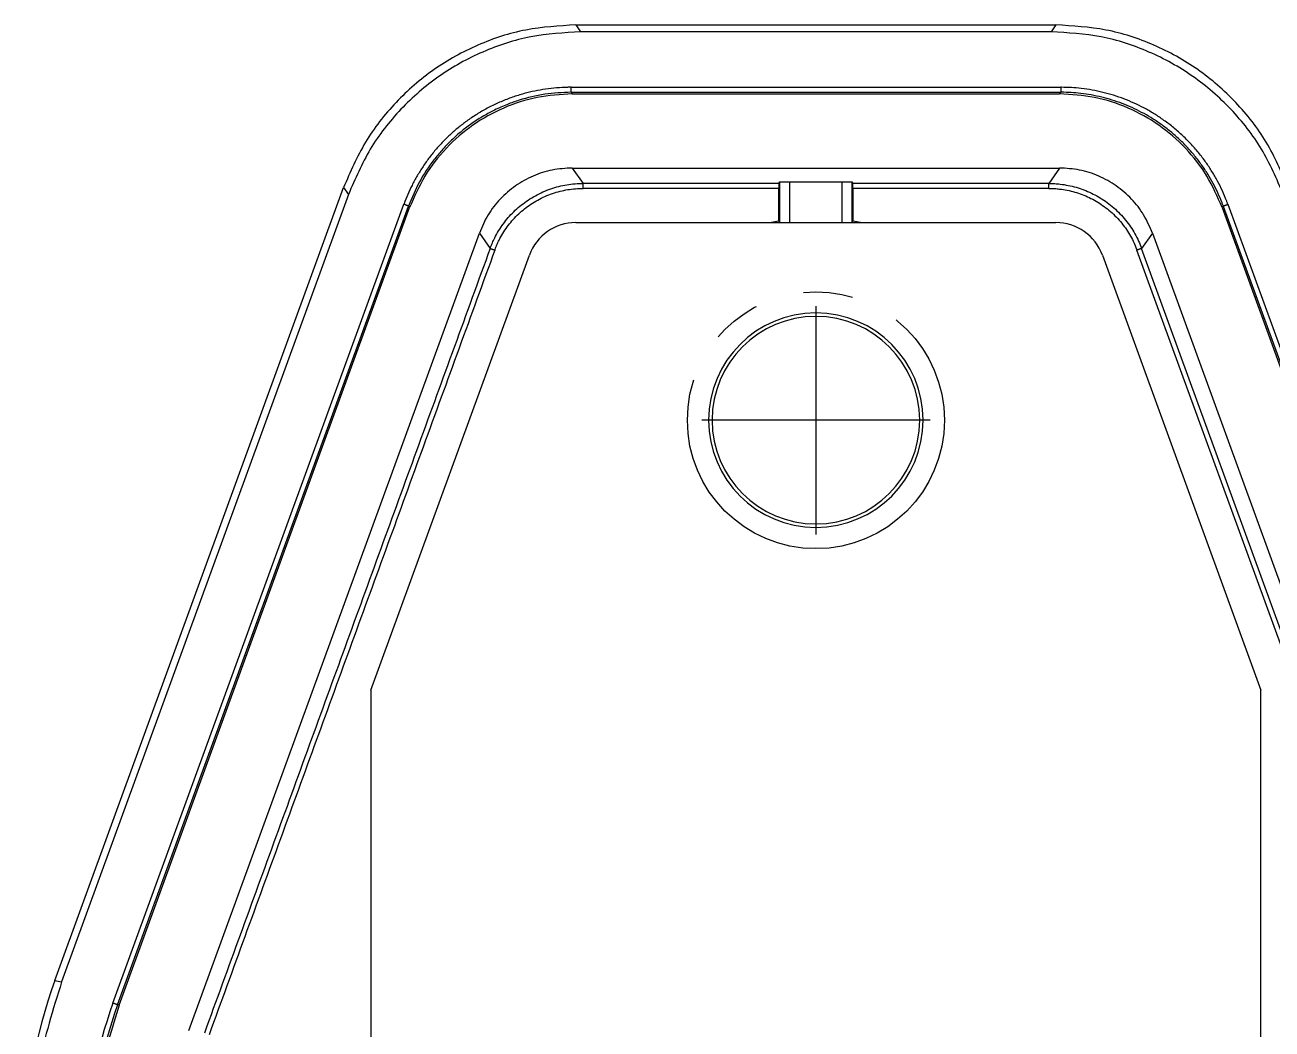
# Model space of a CAD drawing. Header units: inches. Extents: x 125 to 991, y -92 to 487.
# Drawn here: x 687.6 to 712.83, y 117.75 to 138.07 of the extents above; entities that cross this region are included whole.
import ezdxf

# ---------------------------------------------------------------- set-up
doc = ezdxf.new("R2010")
doc.units = ezdxf.units.IN
doc.linetypes.add('CENTER_DASH_DASH', pattern=[14, 9, -1, 1, -1, 1, -1])
doc.linetypes.add('DOT_CENTER', pattern=[14, 12, -1, 0, -1])
doc.layers.add('1', color=7, linetype='Continuous')

msp = doc.modelspace()

# ---------------------------------------------------------------- linework, layer by layer
at = {"color": 124, "linetype": 'Continuous'}
for p, q in [((698.7443004547279, 138.0683908005268), (698.8420777990689, 137.9287502811011)), ((708.456541683446, 138.0683908005268), (708.3587643391049, 137.9287502811011)), ((698.6482039477999, 136.8058440621326), (708.5526381903749, 136.8058440621326)), ((698.648203947799, 136.7058592926176), (708.5526381903721, 136.705859292613)), ((698.648203947799, 136.7058592926176), (698.6714473977047, 136.6726642059645)), ((708.5526381903721, 136.705859292613), (708.5293947404691, 136.6726642059645)), ((698.6716073652044, 135.1726642059645), (698.8904055037931, 134.8601880804609)), ((708.5292347729694, 135.1726642059645), (708.3104366344144, 134.8601880805085)), ((694.046552949487, 134.778992584751), (694.144330293828, 134.6393520653254)), ((702.8512785253818, 134.8601880804606), (698.8904055037931, 134.8601880804609)), ((702.8504210690874, 134.7602033109449), (698.8904055058886, 134.7602033128101)), ((702.8661446621747, 134.889922618576), (702.8661446621747, 134.0701330045671)), ((703.0661370467881, 134.8933831671129), (703.0661370467881, 134.0683908005268)), ((704.1347050913866, 134.0683908005268), (704.1347050913866, 134.893383167113)), ((704.3346974759991, 134.0701330045671), (704.3346974759991, 134.889922618576)), ((689.3815322768116, 118.2705139161579), (695.2658257688302, 134.4374773517139)), ((689.4754872269161, 118.2363171109578), (695.3597806941336, 134.40328054157)), ((695.3597806941336, 134.40328054157), (695.3830241440357, 134.3700854549213)), ((711.8410614440438, 134.4032805415745), (711.8178179941381, 134.3700854549213)), ((711.8410614440438, 134.4032805415745), (717.5688475009285, 118.666317686815)), ((711.9350163958936, 134.4374773532031), (717.662802451033, 118.7005144920151)), ((696.7925083631083, 133.8569049196541), (697.0113065016633, 133.5444287941981)), ((710.4083337750665, 133.8569049196541), (710.1895356364778, 133.5444287941506)), ((715.8233666586295, 117.7732690220609), (710.0955806863733, 133.5102319889501)), ((715.9173216933498, 117.8074659393726), (710.1895356364778, 133.5444287941506)), ((688.2034030101688, 118.7250700679869), (688.3430435295943, 118.700447676812)), ((689.5086823135682, 118.230463921554), (689.4754872269161, 118.2363171109578))]:
    msp.add_line(p, q, dxfattribs=at)
at = {"color": 7, "linetype": 'Continuous'}
for p, q in [((698.7443004547279, 138.0683908005268), (708.456541683446, 138.0683908005268)), ((708.3587643391049, 137.9287502811011), (698.8420777990689, 137.9287502811011)), ((698.6714473977047, 136.6726642059645), (708.5293947404691, 136.6726642059645)), ((698.6716073652044, 135.1726642059645), (708.5292347729694, 135.1726642059645)), ((688.2034030101688, 118.7250700679869), (694.046552949487, 134.778992584751)), ((702.8504210690874, 134.0992095759123), (702.8504210690874, 134.7602033109449)), ((702.8512785253818, 134.8601880804606), (702.8661446621747, 134.889922618576)), ((703.0661370467881, 134.8933831671129), (704.1347050913866, 134.893383167113)), ((704.3346974759991, 134.889922618576), (704.349563612792, 134.8601880804606)), ((704.3504210690874, 134.7602033109449), (704.3504210690874, 134.0992095759123)), ((694.144330293828, 134.6393520653254), (688.3430435295943, 118.700447676812)), ((689.5086823135682, 118.230463921554), (695.3830241440357, 134.3700854549213)), ((711.8178179941381, 134.3700854549213), (717.5456040510228, 118.6331226001627)), ((698.7448336797261, 134.0683908005268), (708.4560084584484, 134.0683908005268)), ((690.9182350224066, 117.7174715603723), (696.7925083631083, 133.8569049196541)), ((710.4083337750665, 133.8569049196541), (716.1361198319512, 118.1199420648956)), ((694.6004210690874, 124.605515136057), (697.8051410589401, 133.4104109438525)), ((709.3957010792344, 133.4104109438525), (712.6004210690874, 124.605515136057)), ((694.6004210690874, 124.605515136057), (694.6004210690874, 87.53126646499692)), ((712.6004210690874, 87.53126646499686), (712.6004210690874, 124.605515136057))]:
    msp.add_line(p, q, dxfattribs=at)
at = {"color": 30, "linetype": 'CENTER_DASH_DASH'}
msp.add_circle((703.6004210690872, 130.0683908005268), 2.6, dxfattribs=at)
at = {"color": 7, "linetype": 'Continuous'}
for centre, radius, start, end in [((698.7448336797261, 133.0683908005268), 1, 90, 159.9999999999956), ((703.6004210690874, 130.0683908005268), 4.100000000000016, 100.5402859651996, 102.680383491821), ((702.8662255643114, 134.0701788894961), 9.300850728891331e-05, 209.5604268136334, 231.3759978179298), ((704.3346165738633, 134.0701788894959), 9.300850646097673e-05, 308.6240017638257, 330.4395730578283), ((703.6004210690874, 130.0683908005268), 4.100000000000016, 77.31961650817895, 79.45971403480034), ((708.4560084584484, 133.0683908005268), 1.000000000000053, 20.00000000000376, 90), ((703.6004210690874, 130.0683908005268), 2.169820259712935, 0, 180), ((703.6004210690874, 130.0683908005268), 2.099999999999994, 0, 180), ((703.6004210690874, 130.0683908005268), 2.169820259712935, 180, 0), ((703.6004210690874, 130.0683908005268), 2.099999999999994, 180, 0), ((697.5988980206514, 115.3053895479744), 9.998476951564095, 160.0000000000043, 180.0000000017164)]:
    msp.add_arc(centre, radius, start, end, dxfattribs=at)
at = {"color": 124, "linetype": 'Continuous'}
for centre, radius, start, end in [((703.6004210690874, 130.0683908005268), 4.06851995655178, 100.3972483397683, 100.5302661770496), ((703.6004210690874, 130.0683908005268), 4.06851995655178, 79.46973382295043, 79.60275166023175), ((697.461664346398, 115.3295875474068), 8.598696538916517, 160.0000074731727, 179.9999925268279), ((697.4616275340652, 115.3295940384145), 8.498674957069865, 159.9999638005038, 180.0000361995023)]:
    msp.add_arc(centre, radius, start, end, dxfattribs=at)
at = {"color": 7, "linetype": 'Continuous'}
for points in [[(698.7443004547279, 138.0683908005268), (697.7333332626552, 137.9651138292261), (696.7641673804958, 137.6595498493671), (695.8768339508772, 137.1643188966193), (695.1079831722193, 136.4998771820678), (694.4893727012452, 135.6936681904722), (694.046552949487, 134.778992584751)], [(713.1542891886877, 134.778992584751), (712.7114694369286, 135.6936681904722), (712.0928589659545, 136.4998771820678), (711.3240081872975, 137.1643188966193), (710.436674757678, 137.6595498493671), (709.4675088755196, 137.9651138292261), (708.456541683446, 138.0683908005268)], [(698.8420777990689, 137.9287502811011), (697.8311106069962, 137.8254733098004), (696.8619447248377, 137.5199093299414), (695.9746112952182, 137.0246783771936), (695.2057605165603, 136.3602366626421), (694.5871500455871, 135.5540276710465), (694.144330293828, 134.6393520653254)], [(713.0565118443467, 134.6393520653253), (712.6136920925876, 135.5540276710465), (711.9950816216135, 136.3602366626421), (711.2262308429556, 137.0246783771936), (710.338897413337, 137.5199093299414), (709.3697315311776, 137.8254733098004), (708.3587643391049, 137.9287502811011)], [(698.6714473977047, 136.6726642059645), (697.9637703632536, 136.6003703260538), (697.2853542457426, 136.3864755401526), (696.6642208450096, 136.0398138732292), (696.1260252999493, 135.5747046730432), (695.6929979702675, 135.0103583789262), (695.3830241440357, 134.3700854549213)], [(711.8178179941381, 134.3700854549213), (711.5078441679073, 135.0103583789262), (711.0748168382254, 135.5747046730432), (710.5366212931651, 136.0398138732292), (709.9154878924312, 136.3864755401526), (709.2370717749202, 136.6003703260538), (708.5293947404691, 136.6726642059645)], [(698.6716073652044, 135.1726642059645), (698.267220488375, 135.1313534174441), (697.8795541355114, 135.0091278255006), (697.524620763664, 134.8110354444015), (697.2170804522013, 134.5452587585809), (696.9696362638117, 134.2227751619426), (696.7925083631083, 133.8569049196541)], [(710.4083337750665, 133.8569049196541), (710.231205874363, 134.2227751619425), (709.9837616859734, 134.5452587585808), (709.6762213745099, 134.8110354444015), (709.3212880026624, 135.0091278255006), (708.9336216497989, 135.1313534174441), (708.5292347729694, 135.1726642059645)], [(702.8512785253818, 134.8601880804606), (702.8512270537997, 134.8599102997485), (702.851174614176, 134.8592665329166), (702.8511214942575, 134.8582357697865), (702.8510680839738, 134.8568011341513), (702.8510146289757, 134.8549494299995), (702.8509615015394, 134.8526721113249), (702.850909309291, 134.8499693228364), (702.8508581233048, 134.8468325471613), (702.8508083370637, 134.8432792175385), (702.8507603440487, 134.8393267672071), (702.8507145377437, 134.8349926294063), (702.8506713116287, 134.8302942373749), (702.8506311780468, 134.8252749499258), (702.8505942181939, 134.8199637179736), (702.8505605821231, 134.8144033884655), (702.8505304198891, 134.8086368083487), (702.8505038815422, 134.8027068245705), (702.8504811171372, 134.7966562840783), (702.8504541506629, 134.7874542090222), (702.8504354629197, 134.7782301120083), (702.8504245902725, 134.769105857746), (702.8504210690874, 134.7602033109449)], [(702.8661446621747, 134.889922618576), (702.8672695911011, 134.8902631462791), (702.8702836500436, 134.8905993413629), (702.8751585559432, 134.8909288173026), (702.8818660257432, 134.891249187573), (702.8903326235343, 134.8915566030363), (702.9004516354673, 134.8918474596247), (702.9121448615772, 134.8921197384179), (702.9253341018969, 134.8923714204958), (702.9398675058303, 134.8925994344633), (702.9555677948449, 134.892801156662), (702.9723186270687, 134.8929752397765), (702.9900036606325, 134.8931203364916), (703.0146719042052, 134.8932656063031), (703.0401579192705, 134.8933535901105), (703.0661370467881, 134.8933831671129)], [(704.1347050913866, 134.893383167113), (704.1606842189042, 134.8933535901105), (704.1861702339695, 134.8932656063031), (704.2108384775422, 134.8931203364916), (704.228523511106, 134.8929752397765), (704.2452743433298, 134.892801156662), (704.2609746323444, 134.8925994344634), (704.2755080362779, 134.8923714204958), (704.2886972765975, 134.8921197384179), (704.3003905027065, 134.8918474596247), (704.3105095146404, 134.8915566030363), (704.3189761124306, 134.891249187573), (704.3256835822315, 134.8909288173026), (704.3305584881311, 134.8905993413629), (704.3335725470727, 134.890263146279), (704.3346974759991, 134.889922618576)], [(704.3504210690874, 134.7602033109449), (704.3504207118315, 134.7630783097359), (704.3504194173049, 134.7663645258759), (704.3504168513684, 134.7700286096342), (704.3504126798828, 134.7740372112804), (704.3504065687105, 134.7783569810834), (704.3503981837114, 134.7829545693128), (704.3503871907462, 134.7877966262377), (704.3503732556776, 134.7928498021275), (704.3503560443662, 134.7980807472514), (704.3503447433152, 134.8011031899366), (704.3503306115065, 134.8045401888827), (704.3503133684173, 134.808328264587), (704.3502927335269, 134.8124039375463), (704.3502684263105, 134.8167037282577), (704.3502401662483, 134.8211641572184), (704.3502076728175, 134.8257217449253), (704.3501706654954, 134.8303130118754), (704.3501212438043, 134.8356416393628), (704.3500684711491, 134.8405045167008), (704.3500125992689, 134.8448815243427), (704.3499538799044, 134.8487525427423), (704.349892564793, 134.8520974523531), (704.3498457883718, 134.8542171513018), (704.3498007291885, 134.8559313637663), (704.3497577469482, 134.8572830760683), (704.3497172013551, 134.8583152745289), (704.3496794521163, 134.8590709454695), (704.3496448589342, 134.8595930752117), (704.3496137815166, 134.8599246500767), (704.3495865795678, 134.8601086563858), (704.349563612792, 134.8601880804606)], [(702.8504210690874, 134.0992095759123), (702.8543519676989, 134.0919428464142), (702.8582828660849, 134.0846745138437), (702.8622137642444, 134.0774045694942), (702.8661446621747, 134.0701330045671)], [(704.3346974759991, 134.0701330045671), (704.3386283739303, 134.0774045694942), (704.3425592720889, 134.0846745138435), (704.3464901704749, 134.0919428464142), (704.3504210690874, 134.0992095759123)], [(688.3430435295943, 118.700447676812), (687.8919607932023, 117.0169844812173), (687.7400615885128, 115.2807671567997)], [(689.5086823135682, 118.230463921554), (689.1252619876352, 116.7995202052984), (688.9961476636493, 115.3237354795435)]]:
    msp.add_spline(points, degree=3, dxfattribs=at)
at = {"color": 124, "linetype": 'Continuous'}
for points in [[(698.6482039477999, 136.8058440621326), (698.6410957790279, 136.8058370476066), (698.6339876417662, 136.8058159955151), (698.6059123968791, 136.8055956400768), (698.5778333508063, 136.8051562108199), (698.3552412984666, 136.7939035773705), (698.1339828923713, 136.7689280808882), (697.9146919062998, 136.7303207119158), (697.6980021140309, 136.6781724609965), (697.4614970116083, 136.6046124772056), (697.2310128477122, 136.5151338639166), (697.0073438179554, 136.4101092429395), (696.791284117948, 136.2899112360839), (696.5836279433017, 136.15491246516), (696.4052002940782, 136.0215611463785), (696.235521272881, 135.8775701577957), (696.0750652752033, 135.7233681883822), (695.9243066965412, 135.5593839271085), (695.7839803467107, 135.3863878276271), (695.6547417219101, 135.2052197282632), (695.5369454837557, 135.0164115111667), (695.4309462938602, 134.8204950584878), (695.3456164925267, 134.6378164866403), (695.2707141773592, 134.4508260664355), (695.2682633842489, 134.4441541221604), (695.2658257688302, 134.4374773517139)], [(698.648203947799, 136.7058592926176), (698.6482039477689, 136.7062338305625), (698.6482039476825, 136.7071468536861), (698.6482039475425, 136.7086242047876), (698.6482039473497, 136.7106917266665), (698.6482039471086, 136.7133752621222), (698.6482039468258, 136.7166712249549), (698.6482039465066, 136.7205871347265), (698.64820394616, 136.7250928505738), (698.6482039457944, 136.7301582316336), (698.6482039454188, 136.7357531370425), (698.6482039449522, 136.7433942209157), (698.6482039445029, 136.7516439853352), (698.64820394409, 136.7603578142226), (698.648203943729, 136.7693910914994), (698.6482039435316, 136.7816714358694), (698.6482039445311, 136.793918716276), (698.6482039477999, 136.8058440621326)], [(708.5526381903749, 136.8058440621326), (708.5526381982129, 136.7939187021984), (708.5526382006094, 136.7816714179552), (708.5526382001347, 136.7693910750013), (708.5526381992688, 136.7603577995638), (708.5526381982775, 136.7516439726024), (708.5526381972015, 136.7433942101407), (708.552638196081, 136.7357531282016), (708.5526381951797, 136.7301582242845), (708.552638194303, 136.7250928446344), (708.5526381934717, 136.720587130091), (708.5526381927059, 136.7166712214943), (708.5526381920265, 136.7133752596841), (708.552638191449, 136.7106917250859), (708.5526381909879, 136.7086242038832), (708.5526381906504, 136.7071468532725), (708.5526381904431, 136.7062338304503), (708.5526381903721, 136.705859292613)], [(711.9350163958936, 134.4374773532031), (711.9325786660568, 134.4441544424895), (711.930127757116, 134.4508267053321), (711.9203183913562, 134.4771334400466), (711.9103018634589, 134.5033688190464), (711.8235968811643, 134.7086883007551), (711.7244527596206, 134.9080610693468), (711.6131717653709, 135.1009226928757), (711.4900561649549, 135.2867087393956), (711.3400428820171, 135.4837918426025), (711.1771302626787, 135.6697726223724), (711.0019400878011, 135.8440322231154), (710.8150941382448, 136.0059517892412), (710.6172141948721, 136.15491246516), (710.4308790944162, 136.2769707733566), (710.2375381817667, 136.3871690789567), (710.0377565456031, 136.4852082162776), (709.8320992746014, 136.5707890196368), (709.6215416781345, 136.64348450434), (709.407097138984, 136.70296594707), (709.1893867642978, 136.7490819893339), (708.9690316612252, 136.7816812726394), (708.768185444804, 136.7993853059021), (708.5668538266157, 136.8058159684125), (708.5597460269239, 136.8058370250377), (708.5526381903749, 136.8058440621326)], [(698.648203947799, 136.7058592926176), (698.1156284732263, 136.6651042116317), (697.59543438059, 136.5437695847477), (697.3608219921946, 136.4604812156834), (697.1006855565377, 136.3451287849922), (696.881085531639, 136.2269539923049), (696.64153836419, 136.0734119421771), (696.4424719197725, 135.9232376144702), (696.2286785059407, 135.7347075063199), (696.030952976542, 135.5294172759216), (695.8720277168397, 135.3369452812622), (695.5801882251528, 134.8897236049057), (695.3597806941336, 134.40328054157)], [(711.8410614440438, 134.4032805415745), (711.8386914604218, 134.4097721986111), (711.8363086632373, 134.4162591634562), (711.8267718940845, 134.4418353223946), (711.8170337158901, 134.4673421061854), (711.7327380605659, 134.6669594999582), (711.636348718723, 134.8607952254784), (711.5281595479976, 135.048300545222), (711.4084644060224, 135.2289267216651), (711.2626187038215, 135.4205360826992), (711.104231886475, 135.6013513213591), (710.9339084364995, 135.7707707924989), (710.7522528364118, 135.9281928509735), (710.5598695687297, 136.0730158516371), (710.3787103603484, 136.1916836064357), (710.1907399007844, 136.2988206253367), (709.9965075338353, 136.3941360812681), (709.7965626032994, 136.4773391471579), (709.5918533630377, 136.5480146911554), (709.3833650938179, 136.6058431019937), (709.1717016184723, 136.6506772370675), (708.957466759831, 136.6823699537711), (708.7621988586691, 136.6995811707382), (708.5664589900391, 136.7058320657835), (708.5595486033455, 136.705852501072), (708.5526381903721, 136.705859292613)], [(697.0113065016633, 133.5444287941981), (697.0137775492715, 133.5511804353104), (697.0162728451298, 133.557923147922), (697.0568905656494, 133.6586171020281), (697.1030417245904, 133.7572141500861), (697.1830268021297, 133.9014732317393), (697.2745463201902, 134.0385368788151), (697.377133167601, 134.1677046375266), (697.4900168993929, 134.2879779466381), (697.6123219334424, 134.3984488029161), (697.7434235419435, 134.4985526927325), (697.8883757215574, 134.591025214126), (698.0404501404694, 134.6705693077512), (698.1987850699718, 134.736780636907), (698.3625187813561, 134.7892548648924), (698.5233672677116, 134.8262150991195), (698.6865762058808, 134.8497719460829), (698.8513110158976, 134.8598055298373), (698.8636694617501, 134.8600090828288), (698.8760266750453, 134.8601362397963), (698.8832160427912, 134.8601750823746), (698.8904055037931, 134.8601880804609)], [(697.1052611174321, 133.5102318906443), (697.1076086791547, 133.5166459650978), (697.1099792862171, 133.5230515614087), (697.1485654201608, 133.6187119457372), (697.1924084088362, 133.7123802260426), (697.2683933788842, 133.849427719025), (697.3553361466086, 133.9796391777155), (697.452793065758, 134.1023493509435), (697.5600321926697, 134.2166095997668), (697.6762216927702, 134.3215572463563), (697.8007681680858, 134.4166560792096), (697.9384728771049, 134.5045048801521), (698.082943829115, 134.5800713716451), (698.2333624315663, 134.6429714663971), (698.3889100919089, 134.6928210771168), (698.5417169312097, 134.7279322096662), (698.6967663261214, 134.7503098993632), (698.8532654668873, 134.7598402783156), (698.8650060778712, 134.7600335315267), (698.876745517947, 134.7601542075411), (698.8835754678278, 134.7601910363481), (698.8904055058886, 134.7602033128101)], [(698.8904055058886, 134.7602033128101), (698.8904055058522, 134.7721286606723), (698.8904055057494, 134.7843759414997), (698.8904055055848, 134.7966562854668), (698.8904055054256, 134.8056895623101), (698.8904055052437, 134.8144033907436), (698.8904055050464, 134.8226531547016), (698.8904055048408, 134.8302942381189), (698.8904055046753, 134.8358891431762), (698.8904055045143, 134.8409545239037), (698.8904055043615, 134.8454602394436), (698.8904055042206, 134.8493761489383), (698.8904055040969, 134.85267211153), (698.8904055039905, 134.8553556467835), (698.8904055039059, 134.857423168503), (698.890405503844, 134.8589005194888), (698.8904055038058, 134.8598135425413), (698.8904055037931, 134.8601880804609)], [(708.3104366344144, 134.8601880805085), (707.3202183604747, 134.8601880804845), (706.330000086534, 134.8601880804606), (705.3397818496635, 134.8601880804606), (704.349563612792, 134.8601880804606)], [(708.3104364861376, 134.7602035121382), (707.3204326504094, 134.7602034115416), (706.3304288146812, 134.7602033109449), (705.3404249418847, 134.7602033109449), (704.3504210690874, 134.7602033109449)], [(708.3104364861376, 134.7602035121382), (708.3104364886697, 134.7721288464067), (708.3104364959775, 134.7843761100889), (708.3104365076308, 134.7966564339412), (708.3104365188767, 134.8056896942405), (708.3104365317497, 134.8144035053459), (708.310436545725, 134.8226532516891), (708.310436560276, 134.8302943177013), (708.3104365719776, 134.8358892093322), (708.3104365833626, 134.8409545773731), (708.310436594162, 134.845460281177), (708.3104366041046, 134.8493761800965), (708.3104366129212, 134.8526721334844), (708.3104366204236, 134.8553556610194), (708.3104366264126, 134.8574231766514), (708.3104366307991, 134.8589005232184), (708.3104366334958, 134.8598135435582), (708.3104366344144, 134.8601880805085)], [(708.3104364861376, 134.7602035121382), (708.3172666278053, 134.7601913080326), (708.3240966919432, 134.7601545487284), (708.4271852812647, 134.7566132216398), (708.5301998553434, 134.747450727574), (708.6849707636268, 134.7229212151444), (708.8370656884629, 134.6857566796564), (708.9857077622785, 134.6361464829189), (709.1297552165827, 134.574453973363), (709.2681128952038, 134.5011657666063), (709.400073970088, 134.4166560792095), (709.5297226243022, 134.317302039863), (709.6501438743728, 134.2073890146836), (709.7606968211651, 134.0875548634582), (709.8607405655468, 133.9584374459736), (709.9459972548232, 133.8268547012855), (710.0200554210062, 133.6888095496852), (710.0825369063725, 133.5450080435393), (710.086734030537, 133.5340415742794), (710.090862553968, 133.5230513824482), (710.093233142192, 133.5166459251819), (710.0955806863733, 133.5102319889501)], [(708.3104366344144, 134.8601880805085), (708.3176262565751, 134.8601752525274), (708.324815774344, 134.8601365849531), (708.4333292154163, 134.8564077732016), (708.5417647567494, 134.8467620464335), (708.704680459032, 134.8209401711049), (708.8647796755406, 134.7818184835529), (709.0212444335868, 134.7295963553956), (709.1728728848468, 134.664656240027), (709.3185123186561, 134.587510360114), (709.4574185962313, 134.4985526927325), (709.5938909073604, 134.3939696642837), (709.7206504196376, 134.2782721374203), (709.8370224522753, 134.1521315809524), (709.9423323244821, 134.0162194636899), (710.0320770062392, 133.8777124726272), (710.110033945961, 133.7324031539774), (710.1758050539459, 133.5810347563886), (710.1802231687127, 133.5694912349812), (710.1845690731373, 133.5579227428187), (710.1870644818184, 133.5511802319177), (710.1895356364778, 133.5444287941506)], [(695.3597806941336, 134.40328054157), (695.359428743732, 134.4034086411265), (695.3585707830409, 134.4037209135344), (695.3571825277652, 134.4042261975457), (695.3552396936095, 134.4049333319126), (695.3527179962796, 134.4058511553875), (695.349620805677, 134.4069784414074), (695.3459410557064, 134.4083177618032), (695.3417070694807, 134.409858807779), (695.3369471701155, 134.411591270539), (695.331689680723, 134.4135048412872), (695.3245094130818, 134.4161182463537), (695.3167571728302, 134.4189398323708), (695.3085688545564, 134.4219201377042), (695.3000803528469, 134.4250097007196), (695.2885406064681, 134.4292098260105), (695.2770319288704, 134.4333986427804), (695.2658257688302, 134.4374773517139)], [(711.8410614440438, 134.4032805415745), (711.8414133945773, 134.4034086411286), (711.8422713556422, 134.4037209135234), (711.8436596115255, 134.4042261975139), (711.845602446517, 134.4049333318549), (711.8481241449056, 134.4058511553013), (711.8512213367678, 134.4069784412935), (711.8549010881827, 134.4083177616666), (711.8591350760073, 134.4098588076288), (711.8638949770959, 134.4115912703881), (711.8691524683065, 134.4135048411528), (711.8763327382933, 134.4161182462706), (711.884084980906, 134.4189398323765), (711.8922733014881, 134.4219201378399), (711.900761805384, 134.4250097010305), (711.9123015543848, 134.4292098266334), (711.9238102341735, 134.4333986437974), (711.9350163958936, 134.4374773532031)], [(697.0113065016633, 133.5444287941981), (695.5661576553923, 129.5739149712397), (694.1210088091159, 125.6034011482833), (692.6758599785428, 121.6328873684456), (691.230711147967, 117.6623735886087)], [(697.1052611174321, 133.5102318906443), (695.660112438329, 129.5397181168627), (694.2149637592204, 125.5692043430831), (692.7698150805711, 121.5986905203044), (691.3246664019109, 117.6281766975294)], [(697.0113065016633, 133.5444287941981), (697.0116584504715, 133.5443006939447), (697.0125164066496, 133.5439884194312), (697.0139046545785, 133.5434831319973), (697.015847478636, 133.5427759929826), (697.018369163203, 133.5418581637267), (697.0214663386434, 133.5407308709724), (697.0251460712745, 133.5393915430691), (697.0293800383608, 133.5378504890509), (697.0341399171641, 133.536118017952), (697.0393973849489, 133.5342044388068), (697.0465776248514, 133.5315910236139), (697.0543298373598, 133.528769428272), (697.0625181287271, 133.5257891148407), (697.0710066052081, 133.5226995453792), (697.0825463218027, 133.5184994147327), (697.0940549751688, 133.5143105966262), (697.1052611174321, 133.5102318906443)], [(710.1895356364778, 133.5444287941506), (710.1891836859679, 133.5443006946219), (710.1883257249704, 133.5439884223001), (710.1869374691962, 133.5434831384285), (710.1849946343539, 133.5427760042505), (710.1824729361554, 133.5418581810094), (710.1793757445214, 133.5407308952599), (710.1756959933684, 133.5393915751625), (710.1714620058376, 133.5378505295027), (710.1667021050664, 133.5361180670656), (710.161444614196, 133.5342044966364), (710.1542643446512, 133.5315910919435), (710.1465121024914, 133.5287695062557), (710.1383237823604, 133.5257892011897), (710.1298352789029, 133.5226996383619), (710.1182955303168, 133.5184995132366), (710.1067868501152, 133.5143106968599), (710.0955806863733, 133.5102319889501)], [(689.4754872269161, 118.2363171109578), (689.4751352781889, 118.2364452096701), (689.4742773220962, 118.2367574796999), (689.4728890742874, 118.2372627598431), (689.4709462504127, 118.237969888896), (689.4684245661231, 118.2388877056544), (689.4653273910801, 118.2400149836952), (689.4616476590056, 118.2413542949657), (689.4574136926642, 118.2428953308684), (689.4526538148177, 118.2446277828054), (689.4473963482326, 118.2465413421792), (689.4402161102137, 118.2491547326422), (689.4324639000126, 118.2519763040517), (689.4242756113792, 118.2549565952154), (689.4157871380669, 118.2580461449413), (689.4042474128557, 118.2622462603916), (689.3927386702683, 118.2664351053676), (689.3815322768116, 118.2705139161579)]]:
    msp.add_spline(points, degree=3, dxfattribs=at)
at = {"color": 7, "linetype": 'Continuous'}
for points, knots in [([(702.8682258363077, 134.0683908005268), (702.8677396009233, 134.0687961164601), (702.8671551407713, 134.0692832393607), (702.8664689995144, 134.0698550096708), (702.8662691515938, 134.0700215336068), (702.8661675077567, 134.070106225758)], [0.2599442807573939, 0.2599442807573939, 0.2599442807573939, 0.2599442807573939, 0.2618433206469419, 0.2622268103433703, 0.2626237210016081, 0.2626237210016081, 0.2626237210016081, 0.2626237210016081]), ([(704.334674630418, 134.070106225758), (704.33457309596, 134.0700216247459), (704.3343732480341, 134.0698551008159), (704.3336871067528, 134.0692833305188), (704.3331025372211, 134.0687961164637), (704.3326163018262, 134.0683908005267)], [0, 0, 0, 0, 0.0003964835391535109, 0.0007804003546719228, 0.002679440275491036, 0.002679440275491036, 0.002679440275491036, 0.002679440275491036])]:
    msp.add_open_spline(points, degree=3, knots=knots, dxfattribs=at)
at = {"layer": '1', "color": 30, "linetype": 'DOT_CENTER'}
for p, q in [((703.6004210690874, 132.3783908005269), (703.6004210690874, 127.7583908005269)), ((705.9104210690873, 130.0683908005268), (701.2904210690872, 130.0683908005268))]:
    msp.add_line(p, q, dxfattribs=at)

doc.saveas('drawing.dxf')
